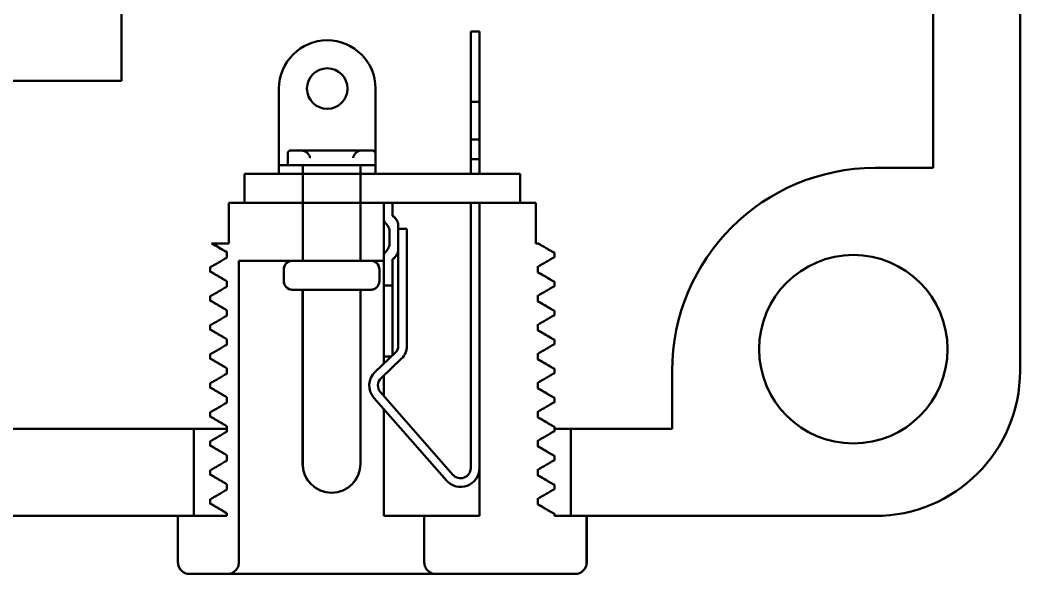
# Model space of a CAD drawing. Header units: millimetres. Extents: x -106 to 841, y -50 to 594.
# Drawn here: x 383.83 to 418.33, y 285.52 to 304.62 of the extents above; entities that cross this region are included whole.
import ezdxf

# ---------------------------------------------------------------- set-up
doc = ezdxf.new("R2010")
doc.units = ezdxf.units.MM
doc.layers.add('Visible (ISO)', color=7, linetype='Continuous', lineweight=50)

msp = doc.modelspace()

# ---------------------------------------------------------------- linework, layer by layer
at = {"layer": 'Visible (ISO)'}
for p, q in [((415.331, 312.378), (415.331, 299.518)), ((418.331, 292.518), (418.331, 312.378)), ((387.331, 302.518), (387.331, 312.018)), ((399.381, 304.218), (399.381, 301.8)), ((399.381, 304.218), (399.681, 304.218)), ((399.681, 304.218), (399.681, 301.8)), ((316.466, 302.518), (387.331, 302.518)), ((392.766, 302.253), (392.766, 299.768)), ((396.096, 300.018), (396.096, 302.253)), ((399.381, 301.8), (399.681, 301.8)), ((399.381, 301.8), (399.381, 300.5)), ((399.681, 300.5), (399.681, 301.8)), ((399.381, 300.5), (399.381, 299.818)), ((399.381, 300.5), (399.681, 300.5)), ((399.681, 299.818), (399.681, 300.5)), ((393.066, 299.618), (393.066, 300.018)), ((393.069, 300.018), (393.069, 299.618)), ((393.166, 300.118), (393.169, 300.118)), ((393.542, 300.118), (393.169, 300.118)), ((393.542, 300.118), (394.581, 300.118)), ((394.581, 300.118), (395.618, 300.118)), ((395.993, 300.118), (395.618, 300.118)), ((395.993, 300.118), (395.996, 300.118)), ((396.093, 299.618), (396.093, 300.018)), ((396.096, 299.618), (396.096, 300.018)), ((399.381, 299.318), (399.381, 299.818)), ((399.381, 299.818), (399.681, 299.818)), ((399.681, 299.318), (399.681, 299.818)), ((392.766, 299.768), (392.766, 299.618)), ((393.585, 299.618), (392.766, 299.618)), ((392.766, 299.618), (392.766, 299.318)), ((393.069, 299.618), (393.585, 299.618)), ((393.585, 299.618), (394.131, 299.618)), ((393.585, 299.618), (393.585, 296.318)), ((393.585, 299.318), (393.585, 299.618)), ((393.585, 299.618), (394.131, 299.618)), ((394.131, 299.618), (394.141, 299.618)), ((394.141, 299.618), (395.021, 299.618)), ((395.021, 299.618), (395.031, 299.618)), ((395.031, 299.618), (395.576, 299.618)), ((395.031, 299.618), (395.576, 299.618)), ((395.576, 299.618), (396.093, 299.618)), ((395.576, 296.318), (395.576, 299.618)), ((396.096, 299.618), (395.576, 299.618)), ((395.576, 299.618), (395.576, 299.318)), ((396.096, 299.318), (396.096, 299.618)), ((415.331, 299.518), (413.331, 299.518)), ((393.585, 299.318), (391.581, 299.318)), ((391.581, 299.318), (391.581, 298.318)), ((392.766, 299.318), (393.585, 299.318)), ((393.585, 298.318), (393.585, 299.318)), ((393.585, 299.318), (395.576, 299.318)), ((393.585, 299.318), (395.576, 299.318)), ((395.576, 299.318), (395.576, 298.318)), ((401.081, 299.318), (395.576, 299.318)), ((395.576, 299.318), (396.096, 299.318)), ((401.081, 298.318), (401.081, 299.318)), ((391.032, 298.318), (391.031, 298.318)), ((391.031, 296.918), (391.031, 298.318)), ((393.585, 298.318), (391.032, 298.318)), ((391.032, 298.318), (391.032, 296.918)), ((391.581, 298.318), (393.585, 298.318)), ((393.585, 296.318), (393.585, 298.318)), ((393.585, 298.318), (395.576, 298.318)), ((393.585, 298.318), (395.576, 298.318)), ((396.381, 298.318), (395.576, 298.318)), ((395.576, 298.318), (395.576, 296.318)), ((395.576, 298.318), (401.081, 298.318)), ((396.381, 296.318), (396.381, 298.318)), ((396.681, 298.318), (396.381, 298.318)), ((396.381, 298.318), (396.381, 297.762)), ((396.681, 297.862), (396.681, 298.318)), ((399.681, 298.318), (399.381, 298.318)), ((399.381, 298.318), (399.381, 289.168)), ((401.63, 298.318), (399.681, 298.318)), ((399.681, 298.318), (399.681, 287.518)), ((399.681, 289.168), (399.681, 298.318)), ((401.63, 296.918), (401.63, 298.318)), ((401.631, 298.318), (401.63, 298.318)), ((401.631, 296.918), (401.631, 298.318)), ((396.881, 297.522), (396.881, 297.511)), ((396.881, 296.726), (396.881, 297.511)), ((397.181, 297.418), (396.881, 297.418)), ((396.881, 297.418), (396.881, 293.377)), ((397.181, 293.377), (397.181, 297.418)), ((396.581, 297.299), (396.581, 296.938)), ((391.032, 296.918), (390.449, 296.918)), ((401.7, 296.918), (401.63, 296.918)), ((401.7, 296.917), (401.7, 296.918)), ((401.701, 296.918), (401.7, 296.918)), ((390.961, 296.62), (390.961, 296.423)), ((390.961, 296.42), (390.961, 296.617)), ((396.381, 296.475), (396.381, 295.468)), ((396.681, 295.468), (396.681, 296.374)), ((402.272, 296.445), (402.272, 296.587)), ((402.273, 296.447), (402.273, 296.59)), ((390.389, 295.947), (390.389, 296.09)), ((390.39, 296.092), (390.39, 295.95)), ((391.382, 285.918), (391.382, 296.318)), ((391.382, 296.318), (393.585, 296.318)), ((392.931, 296.018), (392.931, 295.618)), ((392.934, 296.018), (392.934, 295.618)), ((393.585, 296.318), (393.234, 296.318)), ((395.576, 296.318), (393.585, 296.318)), ((393.585, 296.318), (394.581, 296.318)), ((394.581, 296.318), (395.576, 296.318)), ((395.576, 296.318), (396.381, 296.318)), ((395.927, 296.318), (395.576, 296.318)), ((396.228, 295.618), (396.228, 296.018)), ((396.231, 296.018), (396.231, 295.618)), ((401.7, 295.917), (401.7, 296.114)), ((401.701, 295.92), (401.701, 296.117)), ((390.961, 295.62), (390.961, 295.423)), ((390.961, 295.42), (390.961, 295.617)), ((396.381, 295.468), (396.681, 295.468)), ((396.381, 295.41), (396.381, 295.468)), ((396.381, 295.41), (396.381, 293.743)), ((396.681, 295.468), (396.681, 295.41)), ((396.681, 295.41), (396.681, 293.083)), ((402.272, 295.445), (402.272, 295.587)), ((402.273, 295.447), (402.273, 295.59)), ((390.389, 294.947), (390.389, 295.09)), ((390.39, 295.092), (390.39, 294.95)), ((393.234, 295.318), (393.231, 295.318)), ((393.234, 295.318), (393.585, 295.318)), ((393.581, 295.318), (393.581, 289.318)), ((393.585, 295.318), (394.581, 295.318)), ((393.585, 295.318), (393.585, 289.318)), ((394.581, 295.318), (395.576, 295.318)), ((395.576, 295.318), (395.927, 295.318)), ((395.576, 289.318), (395.576, 295.318)), ((395.581, 295.318), (395.581, 289.318)), ((395.931, 295.318), (395.927, 295.318)), ((401.7, 294.917), (401.7, 295.114)), ((401.701, 294.92), (401.701, 295.117)), ((390.961, 294.62), (390.961, 294.423)), ((390.961, 294.42), (390.961, 294.617)), ((402.272, 294.445), (402.272, 294.587)), ((402.273, 294.447), (402.273, 294.59)), ((390.389, 293.947), (390.389, 294.09)), ((390.39, 294.092), (390.39, 293.95)), ((401.7, 293.917), (401.7, 294.114)), ((401.701, 293.92), (401.701, 294.117)), ((390.961, 293.62), (390.961, 293.423)), ((390.961, 293.42), (390.961, 293.617)), ((396.381, 292.773), (396.381, 293.743)), ((402.272, 293.445), (402.272, 293.587)), ((402.273, 293.447), (402.273, 293.59)), ((390.389, 292.947), (390.389, 293.09)), ((390.39, 293.092), (390.39, 292.95)), ((396.788, 293.16), (396.083, 292.489)), ((396.29, 292.272), (396.994, 292.943)), ((396.639, 293.018), (396.381, 293.018)), ((396.681, 293.083), (396.681, 293.058)), ((401.7, 292.917), (401.7, 293.114)), ((401.701, 292.92), (401.701, 293.117)), ((390.961, 292.62), (390.961, 292.423)), ((390.961, 292.42), (390.961, 292.617)), ((402.272, 292.445), (402.272, 292.587)), ((402.273, 292.447), (402.273, 292.59)), ((396.381, 291.659), (396.381, 292.359)), ((406.331, 292.518), (406.331, 290.518)), ((390.389, 291.947), (390.389, 292.09)), ((390.39, 292.092), (390.39, 291.95)), ((401.7, 291.917), (401.7, 292.114)), ((401.701, 291.92), (401.701, 292.117)), ((390.961, 291.62), (390.961, 291.423)), ((390.961, 291.42), (390.961, 291.617)), ((396.042, 291.59), (398.542, 288.74)), ((398.768, 288.938), (396.268, 291.788)), ((402.272, 291.445), (402.272, 291.587)), ((402.273, 291.447), (402.273, 291.59)), ((396.381, 287.518), (396.381, 291.204)), ((390.389, 290.947), (390.389, 291.09)), ((390.39, 291.092), (390.39, 290.95)), ((401.7, 290.917), (401.7, 291.114)), ((401.701, 290.92), (401.701, 291.117)), ((389.831, 290.518), (380.132, 290.518)), ((389.831, 287.518), (389.831, 290.518)), ((389.831, 290.518), (390.961, 290.518)), ((390.961, 290.62), (390.961, 290.423)), ((390.961, 290.42), (390.961, 290.617)), ((402.272, 290.445), (402.272, 290.587)), ((402.273, 290.447), (402.273, 290.59)), ((402.273, 290.518), (402.83, 290.518)), ((406.331, 290.518), (402.83, 290.518)), ((402.83, 290.518), (402.83, 287.518)), ((390.389, 289.947), (390.389, 290.09)), ((390.39, 290.092), (390.39, 289.95)), ((401.7, 289.917), (401.7, 290.114)), ((401.701, 289.92), (401.701, 290.117)), ((390.961, 289.62), (390.961, 289.423)), ((390.961, 289.42), (390.961, 289.617)), ((402.272, 289.445), (402.272, 289.587)), ((402.273, 289.447), (402.273, 289.59)), ((401.7, 288.917), (401.7, 289.114)), ((401.701, 288.92), (401.701, 289.117)), ((390.389, 288.947), (390.389, 289.09)), ((390.39, 289.092), (390.39, 288.95)), ((390.961, 288.62), (390.961, 288.423)), ((390.961, 288.42), (390.961, 288.617)), ((402.272, 288.445), (402.272, 288.587)), ((402.273, 288.447), (402.273, 288.59)), ((390.389, 287.947), (390.389, 288.09)), ((390.39, 288.092), (390.39, 287.95)), ((401.7, 287.917), (401.7, 288.114)), ((401.701, 287.92), (401.701, 288.117)), ((380.132, 287.518), (389.831, 287.518)), ((390.961, 287.518), (389.281, 287.518)), ((389.281, 287.518), (389.281, 285.918)), ((389.281, 285.918), (389.281, 287.518)), ((390.961, 287.62), (390.961, 287.518)), ((390.961, 287.518), (390.961, 287.617)), ((397.779, 287.518), (396.381, 287.518)), ((399.681, 287.518), (397.779, 287.518)), ((397.779, 287.518), (397.779, 285.918)), ((402.272, 287.518), (402.272, 287.587)), ((403.38, 287.518), (402.272, 287.518)), ((402.273, 287.518), (402.273, 287.59)), ((402.83, 287.518), (413.331, 287.518)), ((403.38, 285.918), (403.38, 287.518)), ((403.381, 285.918), (403.381, 287.518)), ((389.681, 285.518), (390.982, 285.518)), ((390.982, 285.518), (398.18, 285.518)), ((398.18, 285.518), (402.98, 285.518))]:
    msp.add_line(p, q, dxfattribs=at)
for centre, radius in [((394.431, 302.253), 0.7), ((412.581, 293.268), 3.25)]:
    msp.add_circle(centre, radius, dxfattribs=at)
for centre, radius, start, end in [((394.431, 302.253), 1.665, 0, 180), ((393.166, 300.018), 0.1, 90, 180), ((395.996, 300.018), 0.1, 0, 90), ((413.331, 292.518), 7, 90, 180), ((396.481, 297.522), 0.4, 0, 60), ((396.481, 296.715), 0.4, 300, 0), ((393.231, 296.018), 0.3, 90, 180), ((395.931, 296.018), 0.3, 0, 90), ((393.231, 295.618), 0.3, 180, 270), ((395.931, 295.618), 0.3, 270, 0), ((396.581, 293.377), 0.3, 313.58, 0), ((396.581, 293.377), 0.6, 313.58, 0), ((396.531, 292.018), 0.65, 133.58, 221.257), ((396.531, 292.018), 0.35, 133.58, 221.257), ((413.331, 292.518), 5, 270, 0), ((394.581, 289.318), 1, 180, 0), ((394.581, 289.318), 0.996, 180, 0), ((399.031, 289.168), 0.65, 221.257, 0), ((399.031, 289.168), 0.35, 221.257, 0), ((389.681, 285.918), 0.4, 180, 270), ((402.981, 285.918), 0.4, 270, 0)]:
    msp.add_arc(centre, radius, start, end, dxfattribs=at)
for points, knots in [([(393.169, 300.118), (393.157, 300.118), (393.142, 300.116), (393.119, 300.106), (393.107, 300.098), (393.089, 300.08), (393.081, 300.068), (393.072, 300.045), (393.069, 300.031), (393.069, 300.018)], [-0.01482531, -0.01482531, -0.01482531, -0.01482531, -0.01111221, -0.01111221, -0.00740369, -0.00740369, -0.00369999, -0.00369999, 0, 0, 0, 0]), ([(393.834, 299.868), (393.834, 299.869), (393.834, 299.869), (393.834, 299.869), (393.834, 299.869), (393.834, 299.869), (393.834, 299.87), (393.833, 299.876), (393.832, 299.882), (393.829, 299.895), (393.827, 299.903), (393.814, 299.941), (393.799, 299.97), (393.761, 300.021), (393.738, 300.044), (393.686, 300.082), (393.656, 300.096), (393.609, 300.11), (393.594, 300.114), (393.565, 300.118), (393.551, 300.118), (393.538, 300.118)], [0, 0, 0, 0, 0.00001502, 0.00001502, 0.00007511, 0.00007511, 0.00015862, 0.00015862, 0.00194114, 0.00194114, 0.00431866, 0.00431866, 0.01391754, 0.01391754, 0.02342999, 0.02342999, 0.03325175, 0.03325175, 0.03800257, 0.03800257, 0.04197374, 0.04197374, 0.04197374, 0.04197374]), ([(395.622, 300.118), (395.615, 300.118), (395.608, 300.118), (395.596, 300.117), (395.592, 300.117), (395.585, 300.116), (395.584, 300.116), (395.55, 300.111), (395.518, 300.101), (395.46, 300.072), (395.433, 300.053), (395.388, 300.008), (395.369, 299.982), (395.348, 299.94), (395.341, 299.925), (395.334, 299.902), (395.332, 299.894), (395.329, 299.881), (395.328, 299.875), (395.327, 299.869), (395.327, 299.869), (395.327, 299.869), (395.327, 299.868), (395.327, 299.868)], [0, 0, 0, 0, 0.00213524, 0.00213524, 0.00358447, 0.00358447, 0.00406742, 0.00406742, 0.01385408, 0.01385408, 0.02352135, 0.02352135, 0.03290893, 0.03290893, 0.03774699, 0.03774699, 0.0401239, 0.0401239, 0.04190596, 0.04190596, 0.04194771, 0.04194771, 0.04196021, 0.04196021, 0.04196021, 0.04196021]), ([(396.093, 300.018), (396.093, 300.031), (396.09, 300.045), (396.08, 300.068), (396.072, 300.08), (396.055, 300.098), (396.042, 300.106), (396.02, 300.116), (396.005, 300.118), (395.993, 300.118)], [0, 0, 0, 0, 0.00369999, 0.00369999, 0.00740369, 0.00740369, 0.01111221, 0.01111221, 0.01482531, 0.01482531, 0.01482531, 0.01482531]), ([(396.381, 297.762), (396.381, 297.737), (396.387, 297.708), (396.406, 297.661), (396.422, 297.636), (396.442, 297.616), (396.445, 297.614), (396.447, 297.611)], [0.02974539, 0.02974539, 0.02974539, 0.02974539, 0.03726839, 0.03726839, 0.04477696, 0.04477696, 0.04581483, 0.04581483, 0.04581483, 0.04581483]), ([(396.881, 297.511), (396.881, 297.561), (396.869, 297.621), (396.831, 297.714), (396.798, 297.764), (396.74, 297.822), (396.711, 297.845), (396.681, 297.862)], [0.23942664, 0.23942664, 0.23942664, 0.23942664, 0.25464072, 0.25464072, 0.26956281, 0.26956281, 0.27930305, 0.27930305, 0.27930305, 0.27930305]), ([(396.447, 297.611), (396.453, 297.606), (396.459, 297.601), (396.498, 297.56), (396.531, 297.51), (396.57, 297.415), (396.581, 297.352), (396.581, 297.299)], [-0.05005964, -0.05005964, -0.05005964, -0.05005964, -0.04786504, -0.04786504, -0.03300307, -0.03300307, -0.01699525, -0.01699525, -0.01699525, -0.01699525]), ([(390.449, 296.918), (390.526, 296.874), (390.603, 296.829), (390.774, 296.731), (390.868, 296.676), (390.961, 296.62)], [-0.0596869, -0.0596869, -0.0596869, -0.0596869, -0.03303416, -0.03303416, -0.00041171, -0.00041171, -0.00041171, -0.00041171]), ([(396.581, 296.938), (396.581, 296.885), (396.57, 296.822), (396.531, 296.726), (396.498, 296.677), (396.459, 296.636), (396.453, 296.631), (396.447, 296.626)], [0.01699525, 0.01699525, 0.01699525, 0.01699525, 0.03300307, 0.03300307, 0.04786504, 0.04786504, 0.05005964, 0.05005964, 0.05005964, 0.05005964]), ([(396.681, 296.374), (396.711, 296.392), (396.74, 296.415), (396.798, 296.473), (396.831, 296.523), (396.869, 296.616), (396.881, 296.675), (396.881, 296.726)], [0.11952897, 0.11952897, 0.11952897, 0.11952897, 0.12926922, 0.12926922, 0.14419131, 0.14419131, 0.15940539, 0.15940539, 0.15940539, 0.15940539]), ([(402.272, 296.587), (402.174, 296.642), (402.078, 296.697), (401.888, 296.807), (401.794, 296.861), (401.7, 296.917)], [-0.06612152, -0.06612152, -0.06612152, -0.06612152, -0.03305867, -0.03305867, -0.00039256, -0.00039256, -0.00039256, -0.00039256]), ([(390.961, 296.423), (390.868, 296.366), (390.774, 296.311), (390.585, 296.202), (390.489, 296.147), (390.39, 296.092)], [-0.06550032, -0.06550032, -0.06550032, -0.06550032, -0.03303075, -0.03303075, 0, 0, 0, 0]), ([(396.447, 296.626), (396.445, 296.623), (396.442, 296.621), (396.422, 296.601), (396.406, 296.575), (396.387, 296.529), (396.381, 296.5), (396.381, 296.475)], [0.07335109, 0.07335109, 0.07335109, 0.07335109, 0.07438896, 0.07438896, 0.08189753, 0.08189753, 0.08942053, 0.08942053, 0.08942053, 0.08942053]), ([(401.7, 296.114), (401.793, 296.171), (401.887, 296.225), (402.077, 296.335), (402.172, 296.39), (402.272, 296.445)], [-0.06564769, -0.06564769, -0.06564769, -0.06564769, -0.03303057, -0.03303057, 0, 0, 0, 0]), ([(402.265, 296.598), (402.27, 296.595), (402.273, 296.592), (402.273, 296.589), (402.273, 296.588), (402.272, 296.587)], [0.47592084, 0.47592084, 0.47592084, 0.47592084, 0.5, 0.5, 0.50773605, 0.50773605, 0.50773605, 0.50773605]), ([(390.39, 296.092), (390.389, 296.091), (390.389, 296.091), (390.389, 296.09), (390.389, 296.09), (390.389, 296.09)], [0.492292781, 0.492292781, 0.492292781, 0.492292781, 0.5, 0.5, 0.500014842, 0.500014842, 0.500014842, 0.500014842]), ([(393.234, 296.318), (393.197, 296.318), (393.153, 296.31), (393.085, 296.281), (393.048, 296.257), (392.995, 296.204), (392.971, 296.167), (392.942, 296.099), (392.934, 296.055), (392.934, 296.018)], [-0.044475, -0.044475, -0.044475, -0.044475, -0.03333436, -0.03333436, -0.02221051, -0.02221051, -0.01110057, -0.01110057, 0, 0, 0, 0]), ([(396.228, 296.018), (396.228, 296.055), (396.219, 296.099), (396.191, 296.167), (396.166, 296.204), (396.114, 296.257), (396.077, 296.281), (396.008, 296.31), (395.965, 296.318), (395.927, 296.318)], [0, 0, 0, 0, 0.01110057, 0.01110057, 0.02221051, 0.02221051, 0.03333436, 0.03333436, 0.044475, 0.044475, 0.044475, 0.044475]), ([(390.396, 295.939), (390.391, 295.942), (390.389, 295.945), (390.389, 295.948), (390.389, 295.949), (390.39, 295.95)], [0.4767749, 0.4767749, 0.4767749, 0.4767749, 0.5, 0.5, 0.50773926, 0.50773926, 0.50773926, 0.50773926]), ([(390.39, 295.95), (390.489, 295.895), (390.585, 295.84), (390.774, 295.731), (390.868, 295.676), (390.961, 295.62)], [-0.06603815, -0.06603815, -0.06603815, -0.06603815, -0.033017, -0.033017, -0.00041033, -0.00041033, -0.00041033, -0.00041033]), ([(402.272, 295.587), (402.172, 295.642), (402.077, 295.697), (401.888, 295.806), (401.794, 295.86), (401.7, 295.917)], [-0.06603848, -0.06603848, -0.06603848, -0.06603848, -0.03301716, -0.03301716, -0.00055261, -0.00055261, -0.00055261, -0.00055261]), ([(390.961, 295.423), (390.868, 295.366), (390.774, 295.311), (390.585, 295.202), (390.489, 295.147), (390.39, 295.092)], [-0.0655017, -0.0655017, -0.0655017, -0.0655017, -0.03303119, -0.03303119, 0, 0, 0, 0]), ([(392.934, 295.618), (392.934, 295.581), (392.942, 295.538), (392.971, 295.469), (392.995, 295.433), (393.048, 295.38), (393.085, 295.355), (393.153, 295.327), (393.197, 295.318), (393.234, 295.318)], [0, 0, 0, 0, 0.01110057, 0.01110057, 0.02221051, 0.02221051, 0.03333436, 0.03333436, 0.044475, 0.044475, 0.044475, 0.044475]), ([(395.927, 295.318), (395.965, 295.318), (396.008, 295.327), (396.077, 295.355), (396.114, 295.38), (396.166, 295.433), (396.191, 295.469), (396.219, 295.538), (396.228, 295.581), (396.228, 295.618)], [-0.044475, -0.044475, -0.044475, -0.044475, -0.03333436, -0.03333436, -0.02221051, -0.02221051, -0.01110057, -0.01110057, 0, 0, 0, 0]), ([(401.7, 295.114), (401.793, 295.171), (401.887, 295.225), (402.077, 295.335), (402.172, 295.39), (402.272, 295.445)], [-0.06565004, -0.06565004, -0.06565004, -0.06565004, -0.03303104, -0.03303104, 0, 0, 0, 0]), ([(402.266, 295.597), (402.271, 295.595), (402.273, 295.592), (402.273, 295.589), (402.273, 295.588), (402.272, 295.587)], [0.47677479, 0.47677479, 0.47677479, 0.47677479, 0.5, 0.5, 0.50773922, 0.50773922, 0.50773922, 0.50773922]), ([(402.272, 295.445), (402.273, 295.445), (402.273, 295.446), (402.273, 295.447), (402.273, 295.447), (402.273, 295.447)], [0.492292752, 0.492292752, 0.492292752, 0.492292752, 0.5, 0.5, 0.500014786, 0.500014786, 0.500014786, 0.500014786]), ([(390.396, 294.939), (390.391, 294.942), (390.389, 294.945), (390.389, 294.948), (390.389, 294.949), (390.39, 294.95)], [0.47677458, 0.47677458, 0.47677458, 0.47677458, 0.5, 0.5, 0.50773914, 0.50773914, 0.50773914, 0.50773914]), ([(390.39, 294.95), (390.489, 294.895), (390.585, 294.84), (390.774, 294.731), (390.868, 294.676), (390.961, 294.62)], [-0.06603908, -0.06603908, -0.06603908, -0.06603908, -0.03301747, -0.03301747, -0.00040891, -0.00040891, -0.00040891, -0.00040891]), ([(402.272, 294.587), (402.172, 294.642), (402.077, 294.697), (401.888, 294.806), (401.794, 294.86), (401.7, 294.917)], [-0.06603943, -0.06603943, -0.06603943, -0.06603943, -0.03301764, -0.03301764, -0.00055213, -0.00055213, -0.00055213, -0.00055213]), ([(390.961, 294.423), (390.868, 294.366), (390.774, 294.311), (390.585, 294.202), (390.489, 294.147), (390.39, 294.092)], [-0.06550318, -0.06550318, -0.06550318, -0.06550318, -0.03303169, -0.03303169, 0, 0, 0, 0]), ([(401.7, 294.114), (401.793, 294.171), (401.888, 294.225), (402.077, 294.335), (402.172, 294.39), (402.272, 294.445)], [-0.06565243, -0.06565243, -0.06565243, -0.06565243, -0.03303152, -0.03303152, 0, 0, 0, 0]), ([(402.266, 294.597), (402.271, 294.595), (402.273, 294.592), (402.273, 294.589), (402.273, 294.588), (402.272, 294.587)], [0.47677446, 0.47677446, 0.47677446, 0.47677446, 0.5, 0.5, 0.5077391, 0.5077391, 0.5077391, 0.5077391]), ([(402.272, 294.445), (402.273, 294.445), (402.273, 294.446), (402.273, 294.447), (402.273, 294.447), (402.273, 294.447)], [0.492292701, 0.492292701, 0.492292701, 0.492292701, 0.5, 0.5, 0.500014692, 0.500014692, 0.500014692, 0.500014692]), ([(390.39, 294.092), (390.389, 294.091), (390.389, 294.091), (390.389, 294.09), (390.389, 294.09), (390.389, 294.09)], [0.492292681, 0.492292681, 0.492292681, 0.492292681, 0.5, 0.5, 0.500014656, 0.500014656, 0.500014656, 0.500014656]), ([(390.396, 293.939), (390.391, 293.942), (390.389, 293.945), (390.389, 293.948), (390.389, 293.949), (390.39, 293.95)], [0.47677422, 0.47677422, 0.47677422, 0.47677422, 0.5, 0.5, 0.50773902, 0.50773902, 0.50773902, 0.50773902]), ([(390.39, 293.95), (390.489, 293.895), (390.585, 293.84), (390.774, 293.731), (390.868, 293.676), (390.961, 293.62)], [-0.06604006, -0.06604006, -0.06604006, -0.06604006, -0.03301795, -0.03301795, -0.00040745, -0.00040745, -0.00040745, -0.00040745]), ([(402.272, 293.587), (402.172, 293.642), (402.077, 293.697), (401.888, 293.806), (401.794, 293.86), (401.7, 293.917)], [-0.06604041, -0.06604041, -0.06604041, -0.06604041, -0.03301813, -0.03301813, -0.00055166, -0.00055166, -0.00055166, -0.00055166]), ([(402.266, 293.597), (402.271, 293.595), (402.273, 293.592), (402.273, 293.589), (402.273, 293.588), (402.272, 293.587)], [0.47677409, 0.47677409, 0.47677409, 0.47677409, 0.5, 0.5, 0.50773897, 0.50773897, 0.50773897, 0.50773897]), ([(390.961, 293.423), (390.868, 293.366), (390.774, 293.311), (390.585, 293.202), (390.489, 293.147), (390.39, 293.092)], [-0.06550462, -0.06550462, -0.06550462, -0.06550462, -0.03303218, -0.03303218, 0, 0, 0, 0]), ([(401.7, 293.114), (401.793, 293.171), (401.888, 293.225), (402.077, 293.335), (402.172, 293.39), (402.272, 293.445)], [-0.06565491, -0.06565491, -0.06565491, -0.06565491, -0.03303201, -0.03303201, 0, 0, 0, 0]), ([(402.272, 293.445), (402.273, 293.445), (402.273, 293.446), (402.273, 293.447), (402.273, 293.447), (402.273, 293.447)], [0.492292643, 0.492292643, 0.492292643, 0.492292643, 0.5, 0.5, 0.500014588, 0.500014588, 0.500014588, 0.500014588]), ([(390.396, 292.939), (390.391, 292.942), (390.389, 292.945), (390.389, 292.948), (390.389, 292.949), (390.39, 292.95)], [0.47675862, 0.47675862, 0.47675862, 0.47675862, 0.5, 0.5, 0.50772458, 0.50772458, 0.50772458, 0.50772458]), ([(390.39, 292.95), (390.489, 292.895), (390.585, 292.84), (390.774, 292.731), (390.868, 292.676), (390.961, 292.62)], [-0.06604103, -0.06604103, -0.06604103, -0.06604103, -0.03301844, -0.03301844, -0.00040595, -0.00040595, -0.00040595, -0.00040595]), ([(402.272, 292.587), (402.173, 292.642), (402.077, 292.697), (401.888, 292.806), (401.794, 292.86), (401.7, 292.917)], [-0.06604144, -0.06604144, -0.06604144, -0.06604144, -0.03301864, -0.03301864, -0.00055121, -0.00055121, -0.00055121, -0.00055121]), ([(402.266, 292.597), (402.271, 292.595), (402.273, 292.592), (402.273, 292.589), (402.273, 292.588), (402.272, 292.587)], [0.47677369, 0.47677369, 0.47677369, 0.47677369, 0.5, 0.5, 0.50773883, 0.50773883, 0.50773883, 0.50773883]), ([(390.961, 292.423), (390.868, 292.366), (390.774, 292.311), (390.585, 292.202), (390.489, 292.147), (390.39, 292.092)], [-0.06550616, -0.06550616, -0.06550616, -0.06550616, -0.03303272, -0.03303272, 0, 0, 0, 0]), ([(401.7, 292.114), (401.793, 292.171), (401.888, 292.225), (402.077, 292.335), (402.173, 292.39), (402.272, 292.445)], [-0.06565747, -0.06565747, -0.06565747, -0.06565747, -0.03303253, -0.03303253, 0, 0, 0, 0]), ([(402.272, 292.445), (402.273, 292.445), (402.273, 292.446), (402.273, 292.447), (402.273, 292.447), (402.273, 292.447)], [0.492292576, 0.492292576, 0.492292576, 0.492292576, 0.5, 0.5, 0.500014475, 0.500014475, 0.500014475, 0.500014475]), ([(390.39, 292.092), (390.389, 292.091), (390.389, 292.091), (390.389, 292.09), (390.389, 292.09), (390.389, 292.09)], [0.49229255, 0.49229255, 0.49229255, 0.49229255, 0.5, 0.5, 0.500014433, 0.500014433, 0.500014433, 0.500014433]), ([(390.396, 291.939), (390.391, 291.942), (390.389, 291.945), (390.389, 291.948), (390.389, 291.949), (390.39, 291.95)], [0.47677341, 0.47677341, 0.47677341, 0.47677341, 0.5, 0.5, 0.50773874, 0.50773874, 0.50773874, 0.50773874]), ([(390.39, 291.95), (390.489, 291.895), (390.585, 291.84), (390.774, 291.731), (390.868, 291.676), (390.961, 291.62)], [-0.06604213, -0.06604213, -0.06604213, -0.06604213, -0.03301899, -0.03301899, -0.0004044, -0.0004044, -0.0004044, -0.0004044]), ([(402.272, 291.587), (402.173, 291.642), (402.077, 291.697), (401.888, 291.806), (401.794, 291.86), (401.7, 291.917)], [-0.06604252, -0.06604252, -0.06604252, -0.06604252, -0.03301918, -0.03301918, -0.00055078, -0.00055078, -0.00055078, -0.00055078]), ([(402.266, 291.597), (402.271, 291.595), (402.273, 291.592), (402.273, 291.589), (402.273, 291.588), (402.272, 291.587)], [0.47677324, 0.47677324, 0.47677324, 0.47677324, 0.5, 0.5, 0.50773868, 0.50773868, 0.50773868, 0.50773868]), ([(390.961, 291.423), (390.868, 291.366), (390.774, 291.311), (390.585, 291.202), (390.489, 291.147), (390.39, 291.092)], [-0.06550769, -0.06550769, -0.06550769, -0.06550769, -0.03303327, -0.03303327, 0, 0, 0, 0]), ([(401.7, 291.114), (401.793, 291.171), (401.888, 291.225), (402.077, 291.335), (402.173, 291.39), (402.272, 291.445)], [-0.06566009, -0.06566009, -0.06566009, -0.06566009, -0.03303306, -0.03303306, 0, 0, 0, 0]), ([(390.39, 291.092), (390.389, 291.091), (390.389, 291.091), (390.389, 291.09), (390.389, 291.09), (390.389, 291.09)], [0.492292471, 0.492292471, 0.492292471, 0.492292471, 0.5, 0.5, 0.500014304, 0.500014304, 0.500014304, 0.500014304]), ([(390.396, 290.939), (390.391, 290.942), (390.389, 290.945), (390.389, 290.948), (390.389, 290.949), (390.39, 290.95)], [0.47675798, 0.47675798, 0.47675798, 0.47675798, 0.5, 0.5, 0.50772451, 0.50772451, 0.50772451, 0.50772451]), ([(390.39, 290.95), (390.489, 290.895), (390.585, 290.84), (390.774, 290.731), (390.868, 290.676), (390.961, 290.62)], [-0.0660432, -0.0660432, -0.0660432, -0.0660432, -0.03301952, -0.03301952, -0.0004028, -0.0004028, -0.0004028, -0.0004028]), ([(402.272, 290.587), (402.173, 290.642), (402.077, 290.697), (401.888, 290.806), (401.794, 290.86), (401.7, 290.917)], [-0.06604365, -0.06604365, -0.06604365, -0.06604365, -0.03301975, -0.03301975, -0.00055037, -0.00055037, -0.00055037, -0.00055037]), ([(402.266, 290.597), (402.271, 290.595), (402.273, 290.592), (402.273, 290.589), (402.273, 290.588), (402.272, 290.587)], [0.47677275, 0.47677275, 0.47677275, 0.47677275, 0.5, 0.5, 0.50773852, 0.50773852, 0.50773852, 0.50773852]), ([(390.961, 290.423), (390.867, 290.366), (390.774, 290.311), (390.585, 290.202), (390.489, 290.147), (390.39, 290.092)], [-0.06550924, -0.06550924, -0.06550924, -0.06550924, -0.03303385, -0.03303385, 0, 0, 0, 0]), ([(401.7, 290.114), (401.793, 290.171), (401.888, 290.225), (402.077, 290.335), (402.173, 290.39), (402.272, 290.445)], [-0.06566288, -0.06566288, -0.06566288, -0.06566288, -0.03303364, -0.03303364, 0, 0, 0, 0]), ([(402.272, 290.445), (402.273, 290.445), (402.273, 290.446), (402.273, 290.447), (402.273, 290.447), (402.273, 290.447)], [0.492292415, 0.492292415, 0.492292415, 0.492292415, 0.5, 0.5, 0.500014215, 0.500014215, 0.500014215, 0.500014215]), ([(390.39, 290.092), (390.389, 290.091), (390.389, 290.091), (390.389, 290.09), (390.389, 290.09), (390.389, 290.09)], [0.492292382, 0.492292382, 0.492292382, 0.492292382, 0.5, 0.5, 0.500014163, 0.500014163, 0.500014163, 0.500014163]), ([(390.396, 289.939), (390.391, 289.942), (390.389, 289.945), (390.389, 289.948), (390.389, 289.949), (390.39, 289.95)], [0.47677241, 0.47677241, 0.47677241, 0.47677241, 0.5, 0.5, 0.50773841, 0.50773841, 0.50773841, 0.50773841]), ([(390.39, 289.95), (390.489, 289.895), (390.585, 289.84), (390.774, 289.731), (390.868, 289.676), (390.961, 289.62)], [-0.06604441, -0.06604441, -0.06604441, -0.06604441, -0.03302013, -0.03302013, -0.00040115, -0.00040115, -0.00040115, -0.00040115]), ([(402.272, 289.587), (402.173, 289.642), (402.077, 289.697), (401.888, 289.806), (401.794, 289.86), (401.7, 289.917)], [-0.06604484, -0.06604484, -0.06604484, -0.06604484, -0.03302034, -0.03302034, -0.00055, -0.00055, -0.00055, -0.00055]), ([(402.266, 289.597), (402.271, 289.595), (402.273, 289.592), (402.273, 289.589), (402.273, 289.588), (402.272, 289.587)], [0.47677221, 0.47677221, 0.47677221, 0.47677221, 0.5, 0.5, 0.50773834, 0.50773834, 0.50773834, 0.50773834]), ([(390.961, 289.423), (390.867, 289.366), (390.774, 289.311), (390.585, 289.202), (390.489, 289.147), (390.39, 289.092)], [-0.06551082, -0.06551082, -0.06551082, -0.06551082, -0.03303446, -0.03303446, 0, 0, 0, 0]), ([(401.7, 289.114), (401.793, 289.171), (401.888, 289.225), (402.077, 289.335), (402.173, 289.39), (402.272, 289.445)], [-0.06566575, -0.06566575, -0.06566575, -0.06566575, -0.03303424, -0.03303424, 0, 0, 0, 0]), ([(402.272, 289.445), (402.273, 289.445), (402.273, 289.446), (402.273, 289.447), (402.273, 289.447), (402.273, 289.447)], [0.492292318, 0.492292318, 0.492292318, 0.492292318, 0.5, 0.5, 0.500014065, 0.500014065, 0.500014065, 0.500014065]), ([(390.39, 289.092), (390.389, 289.091), (390.389, 289.091), (390.389, 289.09), (390.389, 289.09), (390.389, 289.09)], [0.492292279, 0.492292279, 0.492292279, 0.492292279, 0.5, 0.5, 0.500014007, 0.500014007, 0.500014007, 0.500014007]), ([(390.396, 288.939), (390.391, 288.942), (390.389, 288.945), (390.389, 288.948), (390.389, 288.949), (390.39, 288.95)], [0.47677184, 0.47677184, 0.47677184, 0.47677184, 0.5, 0.5, 0.50773822, 0.50773822, 0.50773822, 0.50773822]), ([(390.39, 288.95), (390.489, 288.895), (390.585, 288.84), (390.774, 288.731), (390.868, 288.676), (390.961, 288.62)], [-0.06604563, -0.06604563, -0.06604563, -0.06604563, -0.03302074, -0.03302074, -0.00039946, -0.00039946, -0.00039946, -0.00039946]), ([(402.272, 288.587), (402.173, 288.642), (402.077, 288.697), (401.888, 288.806), (401.794, 288.86), (401.7, 288.917)], [-0.06604608, -0.06604608, -0.06604608, -0.06604608, -0.03302096, -0.03302096, -0.00054966, -0.00054966, -0.00054966, -0.00054966]), ([(390.961, 288.423), (390.867, 288.366), (390.774, 288.311), (390.584, 288.202), (390.489, 288.147), (390.39, 288.092)], [-0.06551243, -0.06551243, -0.06551243, -0.06551243, -0.0330351, -0.0330351, 0, 0, 0, 0]), ([(401.7, 288.114), (401.793, 288.171), (401.888, 288.225), (402.077, 288.335), (402.173, 288.39), (402.272, 288.445)], [-0.06566897, -0.06566897, -0.06566897, -0.06566897, -0.03303487, -0.03303487, 0, 0, 0, 0]), ([(402.266, 288.597), (402.271, 288.595), (402.273, 288.592), (402.273, 288.589), (402.273, 288.588), (402.272, 288.587)], [0.47677162, 0.47677162, 0.47677162, 0.47677162, 0.5, 0.5, 0.50773814, 0.50773814, 0.50773814, 0.50773814]), ([(402.272, 288.445), (402.273, 288.445), (402.273, 288.446), (402.273, 288.447), (402.273, 288.447), (402.273, 288.447)], [0.492292206, 0.492292206, 0.492292206, 0.492292206, 0.5, 0.5, 0.500013898, 0.500013898, 0.500013898, 0.500013898]), ([(390.39, 288.092), (390.389, 288.091), (390.389, 288.091), (390.389, 288.09), (390.389, 288.09), (390.389, 288.09)], [0.492292163, 0.492292163, 0.492292163, 0.492292163, 0.5, 0.5, 0.500013834, 0.500013834, 0.500013834, 0.500013834]), ([(390.396, 287.939), (390.391, 287.942), (390.389, 287.945), (390.389, 287.948), (390.389, 287.949), (390.39, 287.95)], [0.47622496, 0.47622496, 0.47622496, 0.47622496, 0.5, 0.5, 0.50773642, 0.50773642, 0.50773642, 0.50773642]), ([(390.39, 287.95), (390.489, 287.895), (390.585, 287.839), (390.774, 287.73), (390.869, 287.676), (390.961, 287.62)], [-0.06635497, -0.06635497, -0.06635497, -0.06635497, -0.03317537, -0.03317537, -0.00066592, -0.00066592, -0.00066592, -0.00066592]), ([(402.272, 287.587), (402.173, 287.642), (402.077, 287.697), (401.888, 287.806), (401.794, 287.86), (401.7, 287.917)], [-0.06604187, -0.06604187, -0.06604187, -0.06604187, -0.0330196, -0.0330196, -0.00054936, -0.00054936, -0.00054936, -0.00054936]), ([(389.281, 285.918), (389.281, 285.869), (389.293, 285.811), (389.331, 285.72), (389.364, 285.67), (389.434, 285.601), (389.483, 285.568), (389.574, 285.53), (389.632, 285.518), (389.681, 285.518)], [0, 0, 0, 0, 0.01480918, 0.01480918, 0.02961905, 0.02961905, 0.0444298, 0.0444298, 0.05924136, 0.05924136, 0.05924136, 0.05924136]), ([(390.982, 285.518), (391.031, 285.518), (391.09, 285.53), (391.181, 285.568), (391.23, 285.601), (391.3, 285.671), (391.333, 285.72), (391.371, 285.811), (391.382, 285.869), (391.382, 285.918)], [0.05924786, 0.05924786, 0.05924786, 0.05924786, 0.07406453, 0.07406453, 0.088879, 0.088879, 0.10368999, 0.10368999, 0.11849768, 0.11849768, 0.11849768, 0.11849768]), ([(397.779, 285.918), (397.779, 285.869), (397.791, 285.811), (397.829, 285.72), (397.862, 285.671), (397.932, 285.601), (397.981, 285.568), (398.072, 285.53), (398.13, 285.518), (398.18, 285.518)], [0.11849768, 0.11849768, 0.11849768, 0.11849768, 0.13330538, 0.13330538, 0.14811636, 0.14811636, 0.16293083, 0.16293083, 0.1777475, 0.1777475, 0.1777475, 0.1777475]), ([(402.98, 285.518), (403.03, 285.518), (403.088, 285.53), (403.179, 285.568), (403.228, 285.601), (403.298, 285.67), (403.331, 285.72), (403.369, 285.811), (403.38, 285.869), (403.38, 285.918)], [-0.05924136, -0.05924136, -0.05924136, -0.05924136, -0.0444298, -0.0444298, -0.02961905, -0.02961905, -0.01480918, -0.01480918, 0, 0, 0, 0])]:
    msp.add_open_spline(points, degree=3, knots=knots, dxfattribs=at)
for points in [[(390.437, 296.918), (390.437, 296.918), (390.441, 296.918), (390.449, 296.918)], [(390.961, 296.616), (390.786, 296.717), (390.612, 296.817), (390.437, 296.918)], [(401.7, 296.917), (401.7, 296.917), (401.701, 296.918), (401.701, 296.918)], [(401.708, 296.918), (401.893, 296.811), (402.078, 296.704), (402.263, 296.597)], [(390.961, 296.617), (390.961, 296.618), (390.961, 296.619), (390.961, 296.62)], [(390.961, 296.42), (390.961, 296.421), (390.961, 296.422), (390.961, 296.423)], [(402.272, 296.445), (402.273, 296.445), (402.273, 296.446), (402.273, 296.447)], [(401.7, 296.114), (401.701, 296.115), (401.701, 296.116), (401.701, 296.117)], [(390.961, 295.616), (390.774, 295.724), (390.587, 295.832), (390.4, 295.94)], [(401.7, 295.917), (401.701, 295.918), (401.701, 295.919), (401.701, 295.92)], [(401.701, 295.921), (401.888, 295.813), (402.075, 295.705), (402.262, 295.597)], [(390.961, 295.617), (390.961, 295.618), (390.961, 295.619), (390.961, 295.62)], [(390.961, 295.42), (390.961, 295.421), (390.961, 295.422), (390.961, 295.423)], [(390.39, 295.092), (390.389, 295.091), (390.389, 295.091), (390.389, 295.09)], [(401.7, 295.114), (401.701, 295.115), (401.701, 295.116), (401.701, 295.117)], [(390.961, 294.616), (390.774, 294.724), (390.587, 294.832), (390.4, 294.94)], [(401.7, 294.917), (401.701, 294.918), (401.701, 294.919), (401.701, 294.92)], [(401.701, 294.921), (401.888, 294.813), (402.075, 294.705), (402.262, 294.597)], [(390.961, 294.617), (390.961, 294.618), (390.961, 294.619), (390.961, 294.62)], [(390.961, 294.42), (390.961, 294.421), (390.961, 294.422), (390.961, 294.423)], [(390.961, 293.616), (390.774, 293.724), (390.587, 293.832), (390.4, 293.94)], [(401.7, 294.114), (401.701, 294.115), (401.701, 294.116), (401.701, 294.117)], [(390.961, 293.617), (390.961, 293.618), (390.961, 293.619), (390.961, 293.62)], [(401.7, 293.917), (401.701, 293.918), (401.701, 293.919), (401.701, 293.92)], [(401.701, 293.921), (401.888, 293.813), (402.075, 293.705), (402.262, 293.597)], [(390.961, 293.42), (390.961, 293.421), (390.961, 293.422), (390.961, 293.423)], [(390.39, 293.092), (390.389, 293.091), (390.389, 293.091), (390.389, 293.09)], [(390.961, 292.616), (390.774, 292.724), (390.587, 292.832), (390.4, 292.94)], [(401.7, 293.114), (401.701, 293.115), (401.701, 293.116), (401.701, 293.117)], [(401.7, 292.917), (401.701, 292.918), (401.701, 292.919), (401.701, 292.92)], [(401.701, 292.921), (401.888, 292.813), (402.075, 292.705), (402.262, 292.597)], [(390.961, 292.617), (390.961, 292.618), (390.961, 292.619), (390.961, 292.62)], [(390.961, 292.42), (390.961, 292.421), (390.961, 292.422), (390.961, 292.423)], [(390.961, 291.616), (390.774, 291.724), (390.587, 291.832), (390.4, 291.94)], [(401.7, 292.114), (401.701, 292.115), (401.701, 292.116), (401.701, 292.117)], [(401.7, 291.917), (401.701, 291.918), (401.701, 291.919), (401.701, 291.92)], [(401.701, 291.921), (401.888, 291.813), (402.075, 291.705), (402.262, 291.597)], [(390.961, 291.617), (390.961, 291.618), (390.961, 291.619), (390.961, 291.62)], [(390.961, 291.42), (390.961, 291.421), (390.961, 291.422), (390.961, 291.423)], [(402.272, 291.445), (402.273, 291.445), (402.273, 291.446), (402.273, 291.447)], [(390.961, 290.616), (390.774, 290.724), (390.587, 290.832), (390.4, 290.94)], [(401.7, 291.114), (401.701, 291.115), (401.701, 291.116), (401.701, 291.117)], [(401.7, 290.917), (401.701, 290.918), (401.701, 290.919), (401.701, 290.92)], [(401.701, 290.921), (401.888, 290.813), (402.075, 290.705), (402.262, 290.597)], [(390.961, 290.617), (390.961, 290.618), (390.961, 290.619), (390.961, 290.62)], [(390.961, 290.42), (390.961, 290.421), (390.961, 290.422), (390.961, 290.423)], [(390.961, 289.615), (390.774, 289.724), (390.587, 289.832), (390.4, 289.94)], [(401.7, 290.114), (401.701, 290.115), (401.701, 290.116), (401.701, 290.117)], [(401.7, 289.917), (401.701, 289.918), (401.701, 289.919), (401.701, 289.92)], [(401.701, 289.921), (401.888, 289.813), (402.075, 289.705), (402.262, 289.597)], [(390.961, 289.617), (390.961, 289.618), (390.961, 289.619), (390.961, 289.62)], [(390.961, 289.42), (390.961, 289.421), (390.961, 289.422), (390.961, 289.423)], [(401.7, 289.114), (401.701, 289.115), (401.701, 289.116), (401.701, 289.117)], [(390.961, 288.615), (390.774, 288.724), (390.587, 288.832), (390.4, 288.94)], [(401.7, 288.917), (401.701, 288.918), (401.701, 288.919), (401.701, 288.92)], [(401.701, 288.921), (401.888, 288.813), (402.075, 288.705), (402.262, 288.597)], [(390.961, 288.617), (390.961, 288.618), (390.961, 288.619), (390.961, 288.62)], [(390.961, 288.42), (390.961, 288.421), (390.961, 288.422), (390.961, 288.423)], [(401.7, 288.114), (401.701, 288.115), (401.701, 288.116), (401.701, 288.117)], [(390.961, 287.615), (390.773, 287.723), (390.586, 287.831), (390.399, 287.94)], [(401.7, 287.917), (401.701, 287.918), (401.701, 287.919), (401.701, 287.92)], [(401.701, 287.921), (401.888, 287.813), (402.075, 287.705), (402.262, 287.597)], [(390.961, 287.617), (390.961, 287.618), (390.961, 287.619), (390.961, 287.62)], [(402.266, 287.597), (402.272, 287.594), (402.274, 287.591), (402.272, 287.587)]]:
    msp.add_open_spline(points, degree=3, dxfattribs=at)

doc.saveas('drawing.dxf')
